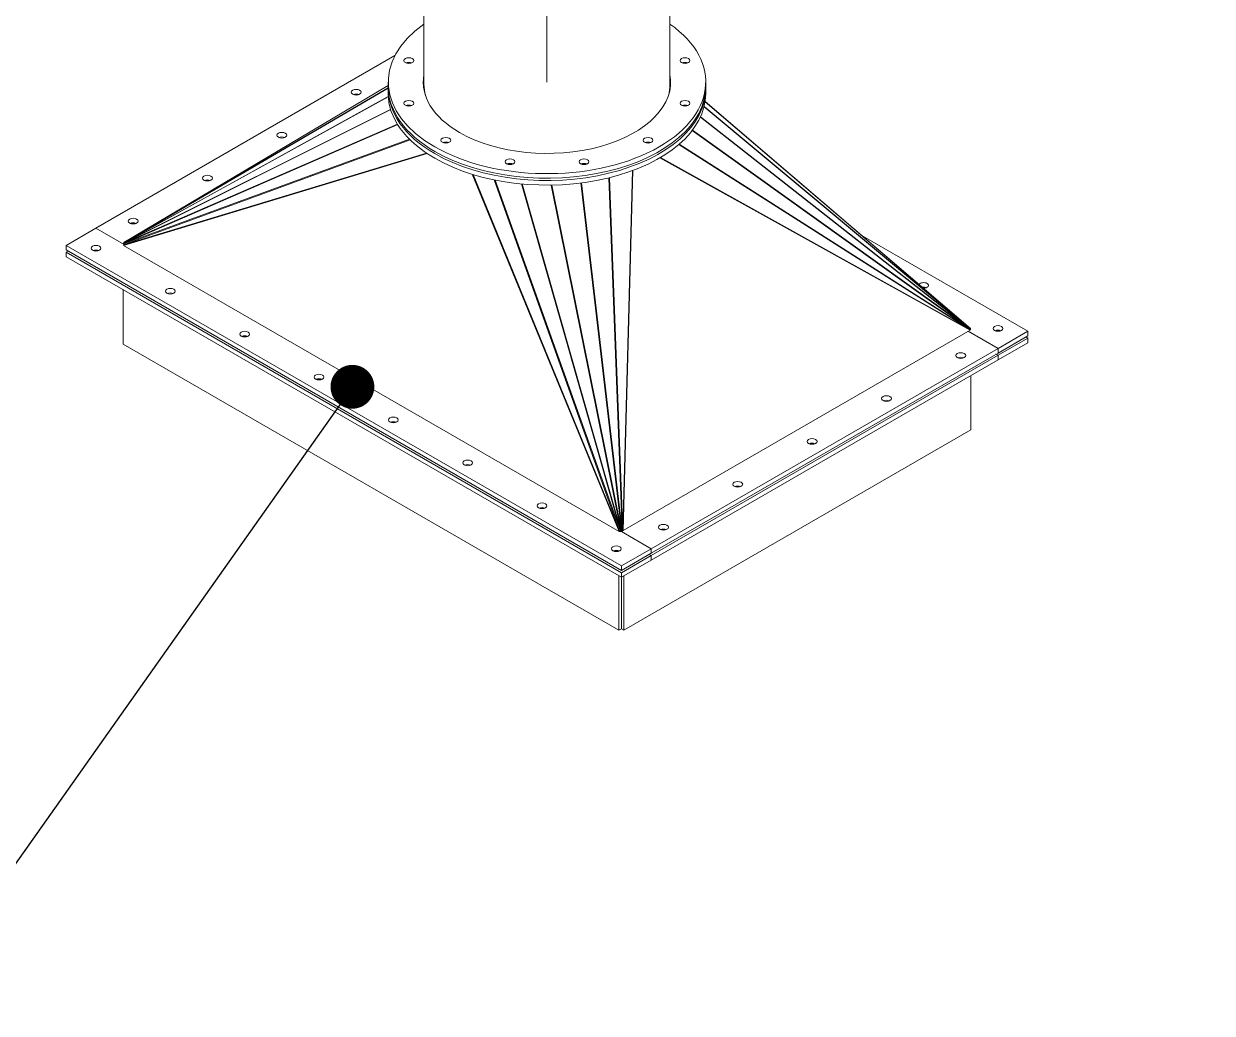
# Model space of a CAD drawing. Header units: inches. Extents: x -350577 to -266477, y -437959 to -377535.
# Drawn here: x -287904 to -286208, y -418139 to -416727 of the extents above; entities that cross this region are included whole.
import ezdxf

# ---------------------------------------------------------------- set-up
doc = ezdxf.new("R2010")
doc.units = ezdxf.units.IN
doc.header["$MEASUREMENT"] = 0
doc.linetypes.add('CENTER', pattern=[2, 1.25, -0.25, 0.25, -0.25])
doc.layers.add('CENTER       (itatec)', color=4, linetype='CENTER', lineweight=9)
doc.layers.add('ORGINAL (itatec)', color=3, linetype='Continuous', lineweight=9)
doc.styles.add('Geniso', font='geniso.shx', dxfattribs={"oblique": 15})
doc.dimstyles.new('scale 1b100', dxfattribs={"dimscale": 100, "dimtxt": 3, "dimasz": 2.5, "dimexe": 1, "dimexo": 1, "dimgap": 1, "dimtad": 1, "dimdec": 0, "dimzin": 0, "dimdsep": 46, "dimtxsty": 'Geniso', "dimcen": 0, "dimclrd": 1, "dimclre": 1, "dimclrt": 7, "dimadec": 0, "dimazin": 0, "dimtfac": 1, "dimtdec": 0, "dimtmove": 0, "dimatfit": 3, "dimfxl": 0.75, "dimtolj": 1, "dimtzin": 0, "dimarcsym": 0})

msp = doc.modelspace()

# ---------------------------------------------------------------- linework, layer by layer
at = {"layer": 'CENTER       (itatec)', "ltscale": 250}
msp.add_lwpolyline([(-287157.5, -416810.1), (-287157.5, -416614.1), (-286920.3, -413327.2, -0.146446), (-286787.7, -412977.9), (-282354.7, -407073.4)], format="xyb", dxfattribs=at)
at = {"layer": 'ORGINAL (itatec)', "extrusion": (-5.55112e-17, 0.816497, 0.57735)}
for p, q in [((-287333, -416813.3), (-287333, -416620.6)), ((-286982, -416813.3), (-286982, -416620.6)), ((-287374.4, -416772.4), (-287801, -417018.7)), ((-287384, -416810.1), (-287384, -416816.6)), ((-286931, -416810.1), (-286931, -416816.6)), ((-287384, -416818.8), (-287761.4, -417039.3)), ((-287761.4, -417039.3), (-287383.9, -416830.7)), ((-287384, -416815), (-287761.2, -417039)), ((-287761.2, -417039), (-287384, -416818.6)), ((-287384, -416819.8), (-287384, -416826.4)), ((-287332.1, -416824.9), (-287332, -416824.8)), ((-287332, -416824.8), (-287331.9, -416824.4)), ((-287331.8, -416825.1), (-287332, -416824.8)), ((-287331.7, -416825.8), (-287331.9, -416825.6)), ((-286983.3, -416825.6), (-286983, -416825.3)), ((-286983.2, -416825.3), (-286982.9, -416824.9)), ((-286983, -416824.2), (-286982.9, -416824.8)), ((-286931, -416819.8), (-286931, -416826.4)), ((-287383.9, -416831.1), (-287761.6, -417039.7)), ((-286553.3, -417162.2), (-286933.4, -416845.4)), ((-286933.3, -416845.1), (-286553.2, -417161.9)), ((-286931.9, -416838.1), (-286553.2, -417161.8)), ((-286553.2, -417161.9), (-286931.9, -416838.2)), ((-287380.4, -416849.5), (-287761.7, -417040.2)), ((-287761.6, -417039.7), (-287380.6, -416849.1)), ((-286553.4, -417162.6), (-286938.7, -416860.1)), ((-286938.5, -416859.7), (-286553.3, -417162.2)), ((-287370.5, -416870.9), (-287761.8, -417041)), ((-287761.7, -417040.2), (-287370.8, -416870.3)), ((-286553.6, -417163.1), (-286950.2, -416879.1)), ((-286950, -416878.7), (-286553.4, -417162.6)), ((-287761.8, -417041), (-287353.6, -416891.8)), ((-287352.7, -416892.7), (-287761.8, -417042.2)), ((-287761.8, -417042.2), (-287329.3, -416911.6)), ((-287761.7, -417043.1), (-287328.4, -416912.2)), ((-286553.8, -417163.8), (-286969.5, -416899.3)), ((-286969, -416898.9), (-286553.6, -417163.1)), ((-286553.9, -417164.2), (-286996.6, -416918.4)), ((-286995.4, -416917.7), (-286553.8, -417163.8)), ((-287264, -416941.8), (-287054.6, -417451.3)), ((-287053.9, -417450.9), (-287263, -416942.1)), ((-287069.3, -416946.8), (-287050.2, -417449.9)), ((-287049.4, -417449.9), (-287068.4, -416946.6)), ((-287035.3, -416936.5), (-287049.4, -417449.9)), ((-287034.8, -416936.3), (-287048.9, -417450)), ((-287232.8, -416949.7), (-287053.9, -417450.9)), ((-287052.8, -417450.4), (-287231.4, -416950)), ((-287193.9, -416955.4), (-287052.8, -417450.4)), ((-287051.9, -417450.1), (-287192.9, -416955.5)), ((-287151.6, -416957.1), (-287051.9, -417450.1)), ((-287151.5, -416957.1), (-287051.4, -417451.4)), ((-287151.5, -416957.1), (-287051.4, -417451.4)), ((-287051, -417449.9), (-287150.8, -416957.1)), ((-287109, -416954.1), (-287051, -417449.9)), ((-287050.2, -417449.9), (-287108.2, -416954)), ((-287801, -417018.7), (-287843.4, -417043.2)), ((-287760.8, -417041.9), (-287801, -417018.7)), ((-287801, -417018.7), (-287760.8, -417041.9)), ((-287801, -417018.7), (-287801, -417018.7)), ((-287747.1, -417030.6), (-287761.1, -417038.8)), ((-286709.3, -417028.4), (-286471.6, -417165.6)), ((-287843.4, -417043.2), (-287051.4, -417500.4)), ((-287843.4, -417043.2), (-287843.4, -417049.7)), ((-287843.4, -417049.7), (-287051.4, -417506.9)), ((-287760.6, -417041.8), (-287761.8, -417041)), ((-287760.3, -417042.6), (-287761.8, -417042.2)), ((-287761.1, -417040.7), (-287761.7, -417040.2)), ((-287054.6, -417451.3), (-287761.7, -417043.1)), ((-287761.3, -417040), (-287761.6, -417039.7)), ((-287761.2, -417039.5), (-287761.4, -417039.3)), ((-287761.1, -417039.1), (-287761.2, -417039)), ((-287761.1, -417038.9), (-287761.1, -417038.8)), ((-287840.6, -417051.3), (-287843.4, -417053)), ((-287843.4, -417053), (-287051.4, -417510.2)), ((-287843.4, -417053), (-287843.4, -417059.5)), ((-287843.4, -417059.5), (-287051.4, -417516.7)), ((-287762.1, -417106.4), (-287762.1, -417184)), ((-287048.9, -417450), (-286553.9, -417164.2)), ((-286556.4, -417165.7), (-286514, -417190.1)), ((-286514, -417190.1), (-286556.4, -417165.7)), ((-286554.2, -417164.1), (-286553.8, -417163.8)), ((-286554.1, -417163.6), (-286553.6, -417163.1)), ((-286553.8, -417163), (-286553.4, -417162.6)), ((-286553.6, -417162.5), (-286553.3, -417162.2)), ((-286553.4, -417162.2), (-286553.2, -417161.9)), ((-286553.3, -417161.9), (-286553.2, -417161.8)), ((-286471.6, -417165.6), (-286514, -417190.1)), ((-286471.6, -417165.6), (-286471.6, -417172.2)), ((-287055, -417592.3), (-287762.1, -417184)), ((-286471.6, -417172.2), (-286514, -417196.7)), ((-286471.6, -417175.4), (-286514, -417199.9)), ((-286471.6, -417182), (-286514, -417206.5)), ((-286474.4, -417173.8), (-286471.6, -417175.4)), ((-286471.6, -417175.4), (-286471.6, -417182)), ((-286514, -417190.1), (-287009, -417475.9)), ((-286514, -417196.7), (-287009, -417482.4)), ((-286514, -417199.9), (-287009, -417485.7)), ((-286516.9, -417198.3), (-286514, -417199.9)), ((-286514, -417199.9), (-286516.9, -417198.3)), ((-286514, -417190.1), (-286514, -417196.7)), ((-286514, -417190.1), (-286514, -417196.7)), ((-286514, -417199.9), (-286514, -417206.5)), ((-286514, -417199.9), (-286514, -417206.5)), ((-286514, -417206.5), (-287009, -417492.2)), ((-286552.9, -417228.9), (-286552.9, -417306.5)), ((-286552.9, -417306.5), (-287047.9, -417592.3)), ((-287051.4, -417451.4), (-287054.6, -417451.3)), ((-287051.4, -417451.4), (-287053.9, -417450.9)), ((-287051.4, -417451.4), (-287052.8, -417450.4)), ((-287051.4, -417451.4), (-287051.9, -417450.1)), ((-287051.4, -417451.4), (-287051, -417449.9)), ((-287051.4, -417451.4), (-287050.2, -417449.9)), ((-287051.4, -417451.4), (-287049.4, -417449.9)), ((-287051.4, -417451.4), (-287048.9, -417450)), ((-287009, -417475.9), (-287051.4, -417451.4)), ((-287009, -417475.9), (-287051.4, -417451.4)), ((-287051.4, -417500.4), (-287009, -417475.9)), ((-287051.4, -417506.9), (-287009, -417482.4)), ((-287051.4, -417510.2), (-287009, -417485.7)), ((-287009, -417485.7), (-287011.8, -417484.1)), ((-287009, -417485.7), (-287011.8, -417484.1)), ((-287009, -417475.9), (-287009, -417482.4)), ((-287009, -417475.9), (-287009, -417482.4)), ((-287009, -417485.7), (-287009, -417492.2)), ((-287009, -417485.7), (-287009, -417492.2)), ((-287051.4, -417516.7), (-287009, -417492.2)), ((-287051.4, -417500.4), (-287051.4, -417506.9)), ((-287055, -417514.7), (-287055, -417592.3)), ((-287051.4, -417510.2), (-287051.4, -417516.7)), ((-287051.4, -417516.7), (-287051.4, -417590.2)), ((-287051.4, -417516.7), (-287051.4, -417590.2)), ((-287047.9, -417514.7), (-287047.9, -417592.3)), ((-287051.4, -417590.2), (-287055, -417592.3)), ((-287047.9, -417592.3), (-287051.4, -417590.2))]:
    msp.add_line(p, q, dxfattribs=at)
at = {"layer": 'ORGINAL (itatec)', "extrusion": (-5.55112e-17, -5.55112e-17, -1)}
msp.add_ellipse((-287157.5, -416810.1), major_axis=(-226.5, 0), ratio=0.57735, start_param=-0.785398, end_param=0.684343, dxfattribs=at)
at = {"layer": 'ORGINAL (itatec)', "extrusion": (-1.81118e-17, 5.55112e-17, -1)}
msp.add_ellipse((-287157.5, -416810.1), major_axis=(226.5, 0), ratio=0.57735, start_param=-0.684343, end_param=2.356194, dxfattribs=at)
at = {"layer": 'ORGINAL (itatec)', "extrusion": (-1.84889e-32, 1.66533e-16, -1)}
for centre in [(-287354.6, -416779.6), (-286960.5, -416779.6), (-287354.6, -416840.5), (-286960.5, -416840.5), (-287301.8, -416893.3), (-287013.3, -416893.3), (-287104.7, -416923.8)]:
    msp.add_ellipse(centre, major_axis=(-7, 0), ratio=0.57735, start_param=-3.926991, end_param=2.356194, dxfattribs=at)
at = {"layer": 'ORGINAL (itatec)'}
for centre, major_axis, start_param, end_param in [((-287354.6, -416786.1), (-7, 0), -2.200636, -0.940957), ((-286960.5, -416786.1), (-7, 0), -2.200636, -0.940957), ((-287157.5, -416810.1), (-176.5, 0), -0.1065, 0.785398), ((-287157.5, -416816.6), (-176.5, 0), -0.1065, -0.032056), ((-287157.5, -416819.8), (-176.5, 0), -0.1065, -0.048094), ((-287157.5, -416813.3), (-175.5, 0), 0, 0.16187), ((-287157.5, -416810.1), (176.5, 0), -2.356194, 0.1065), ((-287157.5, -416813.3), (175.5, 0), -0.16187, 0), ((-287157.5, -416816.6), (176.5, 0), 0.032056, 0.1065), ((-287157.5, -416819.8), (176.5, 0), 0.048094, 0.1065), ((-287429.7, -416824.7), (7, 0), -5.497787, 0.785398), ((-287157.5, -416826.4), (-176.5, 0), -0.108381, -0.080211), ((-287157.5, -416826.4), (176.5, 0), 0.080211, 0.108381), ((-287354.6, -416847.1), (-7, 0), -2.200636, -0.940957), ((-286960.5, -416847.1), (-7, 0), -2.200636, -0.940957), ((-287535.8, -416886), (7, 0), -5.497787, 0.785398), ((-287301.8, -416899.9), (-7, 0), -2.200636, -0.940957), ((-287013.3, -416899.9), (-7, 0), -2.200636, -0.940957), ((-287210.3, -416930.3), (-7, 0), -2.200636, -0.940957), ((-287104.7, -416930.3), (-7, 0), -2.200636, -0.940957), ((-287641.9, -416947.2), (7, 0), -5.497787, 0.785398), ((-287747.9, -417008.5), (7, 0), -5.497787, 0.785398), ((-287801, -417047.2), (-7, 0), -5.497787, 0.785398), ((-287694.9, -417108.5), (-7, 0), -5.497787, 0.785398), ((-286620.1, -417106.8), (-7, 0), -2.200636, -1.283708), ((-287588.8, -417169.7), (-7, 0), -5.497787, 0.785398), ((-286514, -417168.1), (-7, 0), -2.200636, -0.940957), ((-286567.1, -417206.9), (-7, 0), -2.200636, -0.940957), ((-287482.8, -417231), (-7, 0), -5.497787, 0.785398), ((-286673.1, -417268.1), (-7, 0), -2.200636, -0.940957), ((-287376.7, -417292.2), (-7, 0), -5.497787, 0.785398), ((-286779.2, -417329.3), (-7, 0), -2.200636, -0.940957), ((-287270.6, -417353.4), (-7, 0), -5.497787, 0.785398), ((-286885.3, -417390.6), (-7, 0), -2.200636, -0.940957), ((-287164.6, -417414.7), (-7, 0), -5.497787, 0.785398), ((-286991.3, -417451.8), (-7, 0), -2.200636, -0.940957), ((-287058.5, -417475.9), (-7, 0), -5.497787, 0.785398)]:
    msp.add_ellipse(centre, major_axis=major_axis, ratio=0.57735, start_param=start_param, end_param=end_param, dxfattribs=at)
at = {"layer": 'ORGINAL (itatec)', "extrusion": (-1.1481e-16, 5.55112e-17, -1)}
for centre in [(-287429.7, -416831.3), (-287535.8, -416892.5), (-287641.9, -416953.8), (-287747.9, -417015)]:
    msp.add_ellipse(centre, major_axis=(7, 0), ratio=0.57735, start_param=-2.200636, end_param=-0.940957, dxfattribs=at)
at = {"layer": 'ORGINAL (itatec)', "extrusion": (-7.36229e-17, -5.55112e-17, -1)}
msp.add_ellipse((-287157.5, -416819.8), major_axis=(-226.5, 0), ratio=0.57735, start_param=-0.785398, end_param=0.012488, dxfattribs=at)
at = {"layer": 'ORGINAL (itatec)', "extrusion": (-2.02757e-16, -5.55112e-17, -1)}
for centre in [(-287157.5, -416816.6), (-287157.5, -416826.4)]:
    msp.add_ellipse(centre, major_axis=(-226.5, 0), ratio=0.57735, start_param=-0.785398, end_param=0, dxfattribs=at)
at = {"layer": 'ORGINAL (itatec)', "extrusion": (1.31487e-16, 1.11022e-16, -1)}
for centre in [(-287157.5, -416816.6), (-287157.5, -416826.4)]:
    msp.add_ellipse(centre, major_axis=(226.5, 0), ratio=0.57735, start_param=0, end_param=2.356194, dxfattribs=at)
at = {"layer": 'ORGINAL (itatec)', "extrusion": (-6.6265e-17, -5.55112e-17, -1)}
msp.add_ellipse((-287157.5, -416819.8), major_axis=(226.5, 0), ratio=0.57735, start_param=-0.012488, end_param=2.356194, dxfattribs=at)
at = {"layer": 'ORGINAL (itatec)', "extrusion": (6.16298e-33, -5.55112e-17, -1)}
for centre, start_param in [((-287210.3, -416923.8), -3.926991), ((-286620.1, -417100.3), 0.330245)]:
    msp.add_ellipse(centre, major_axis=(-7, 0), ratio=0.57735, start_param=start_param, end_param=2.356194, dxfattribs=at)
at = {"layer": 'ORGINAL (itatec)', "extrusion": (5.11539e-17, -1.66533e-16, -1)}
for centre in [(-287801, -417053.8), (-287694.9, -417115), (-287588.8, -417176.2), (-287482.8, -417237.5), (-287376.7, -417298.7), (-287270.6, -417360), (-287164.6, -417421.2), (-287058.5, -417482.4)]:
    msp.add_ellipse(centre, major_axis=(7, 0), ratio=0.57735, start_param=-2.200636, end_param=-0.940957, dxfattribs=at)
at = {"layer": 'ORGINAL (itatec)', "extrusion": (-2.03731e-16, 1.11022e-16, -1)}
msp.add_ellipse((-286620.1, -417100.3), major_axis=(7, 0), ratio=0.57735, start_param=-0.785398, end_param=1.623392, dxfattribs=at)
at = {"layer": 'ORGINAL (itatec)', "extrusion": (4.93038e-32, -4.44089e-16, -1)}
for centre in [(-286514, -417161.6), (-286567.1, -417200.3), (-286673.1, -417261.6), (-286779.2, -417322.8), (-286885.3, -417384), (-286991.3, -417445.3)]:
    msp.add_ellipse(centre, major_axis=(-7, 0), ratio=0.57735, start_param=-3.926991, end_param=2.356194, dxfattribs=at)

# ---------------------------------------------------------------- leaders
at = {"layer": 'ORGINAL (itatec)'}
msp.add_leader([(-287435.1, -417244.9), (-288066.7, -418138.5), (-288395.4, -418138.5)], dimstyle='scale 1b100', override={"dimldrblk": 'DotSmall'}, dxfattribs=at)

doc.saveas('drawing.dxf')
